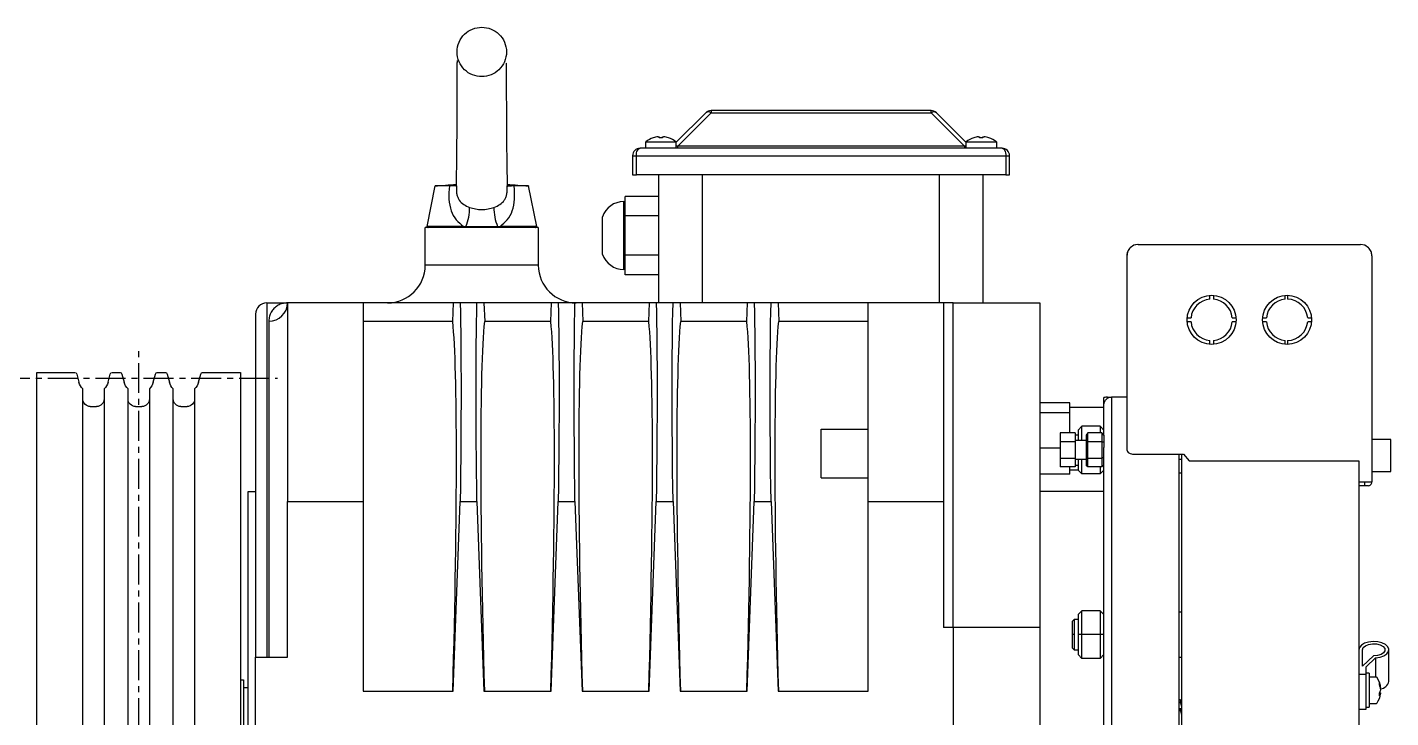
# Model space of a CAD drawing. Header units: millimetres. Extents: x 36 to 5601, y -1400 to 1707.
# Drawn here: x 1148.3 to 1510, y 717.3 to 900.4 of the extents above; entities that cross this region are included whole.
import ezdxf

# ---------------------------------------------------------------- set-up
doc = ezdxf.new("R2010")
doc.units = ezdxf.units.MM
doc.header["$LTSCALE"] = 2
doc.linetypes.add('CENTER8', pattern=[6.35, 3.96875, -0.79375, 0.79375, -0.79375])
doc.layers.add('3中心线层', color=1, linetype='CENTER8')

# ---------------------------------------------------------------- blocks, each defined once
blk = doc.blocks.new('3')
for p, q in [((4531.55, 1449.43), (4521.48, 1449.43)), ((4521.48, 1449.43), (4521.48, 1327.93)), ((4532.62, 1446.89), (4532.04, 1449.06)), ((4540.92, 1449.06), (4540.34, 1446.89)), ((4543.55, 1449.43), (4541.41, 1449.43)), ((4544.62, 1446.89), (4544.04, 1449.06)), ((4552.92, 1449.06), (4552.34, 1446.89)), ((4555.55, 1449.43), (4553.41, 1449.43)), ((4556.62, 1446.89), (4556.04, 1449.06)), ((4564.92, 1449.06), (4564.34, 1446.89)), ((4575.48, 1449.43), (4565.4, 1449.43)), ((4575.48, 1206.43), (4575.48, 1449.43)), ((4533.65, 1445.1), (4533.65, 1327.93)), ((4539.31, 1327.93), (4539.31, 1445.1)), ((4545.65, 1445.1), (4545.65, 1327.93)), ((4551.31, 1327.93), (4551.31, 1445.1)), ((4557.65, 1445.1), (4557.65, 1327.93)), ((4563.31, 1327.93), (4563.31, 1445.1)), ((4537.31, 1440.43), (4535.65, 1440.43)), ((4549.31, 1440.43), (4547.65, 1440.43)), ((4561.31, 1440.43), (4559.65, 1440.43)), ((4521.48, 1327.93), (4521.48, 1206.43)), ((4533.65, 1327.93), (4533.65, 1210.76)), ((4539.31, 1210.76), (4539.31, 1327.93)), ((4545.65, 1327.93), (4545.65, 1210.76)), ((4551.31, 1210.76), (4551.31, 1327.93)), ((4557.65, 1327.93), (4557.65, 1210.76)), ((4563.31, 1210.76), (4563.31, 1327.93)), ((4535.65, 1215.43), (4537.31, 1215.43)), ((4547.65, 1215.43), (4549.31, 1215.43)), ((4559.65, 1215.43), (4561.31, 1215.43)), ((4532.04, 1206.8), (4532.62, 1208.96)), ((4540.34, 1208.96), (4540.92, 1206.8)), ((4544.04, 1206.8), (4544.62, 1208.96)), ((4552.34, 1208.96), (4552.92, 1206.8)), ((4556.04, 1206.8), (4556.62, 1208.96)), ((4564.34, 1208.96), (4564.92, 1206.8)), ((4521.48, 1206.43), (4531.55, 1206.43)), ((4541.41, 1206.43), (4543.55, 1206.43)), ((4553.41, 1206.43), (4555.55, 1206.43)), ((4575.48, 1206.43), (4565.4, 1206.43))]:
    blk.add_line(p, q)
for centre, radius, start, end in [((4531.55, 1448.93), 0.5, 15, 90), ((4536.48, 1447.93), 4, 195, 225), ((4536.48, 1447.93), 4, 315, 345), ((4541.41, 1448.93), 0.5, 90, 165), ((4543.55, 1448.93), 0.5, 15, 90), ((4548.48, 1447.93), 4, 195, 225), ((4548.48, 1447.93), 4, 315, 345), ((4553.41, 1448.93), 0.5, 90, 165), ((4555.55, 1448.93), 0.5, 15, 90), ((4560.48, 1447.93), 4, 195, 225), ((4560.48, 1447.93), 4, 315, 345), ((4565.41, 1448.93), 0.5, 90, 165), ((4535.65, 1442.43), 2, 180, 270), ((4537.31, 1442.43), 2, 270, 0), ((4547.65, 1442.43), 2, 180, 270), ((4549.31, 1442.43), 2, 270, 0), ((4559.65, 1442.43), 2, 180, 270), ((4561.31, 1442.43), 2, 270, 0), ((4535.65, 1213.43), 2, 90, 180), ((4537.31, 1213.43), 2, 0, 90), ((4547.65, 1213.43), 2, 90, 180), ((4549.31, 1213.43), 2, 0, 90), ((4559.65, 1213.43), 2, 90, 180), ((4561.31, 1213.43), 2, 0, 90), ((4536.48, 1207.93), 4, 135, 165), ((4536.48, 1207.93), 4, 15, 45), ((4548.48, 1207.93), 4, 135, 165), ((4548.48, 1207.93), 4, 15, 45), ((4560.48, 1207.93), 4, 135, 165), ((4560.48, 1207.93), 4, 15, 45), ((4531.55, 1206.93), 0.5, 270, 345), ((4541.41, 1206.93), 0.5, 195, 270), ((4543.55, 1206.93), 0.5, 270, 345), ((4553.41, 1206.93), 0.5, 195, 270), ((4555.55, 1206.93), 0.5, 270, 345), ((4565.41, 1206.93), 0.5, 195, 270)]:
    blk.add_arc(centre, radius, start, end)
at = {"layer": '3中心线层'}
for p, q in [((4548.48, 1215.43), (4548.48, 1455.63)), ((4585.32, 1447.93), (4511.64, 1447.93)), ((4585.32, 1447.93), (4511.64, 1447.93)), ((4585.32, 1207.93), (4511.64, 1207.93)), ((4585.32, 1207.93), (4511.64, 1207.93))]:
    blk.add_line(p, q, dxfattribs=at)

msp = doc.modelspace()

# ---------------------------------------------------------------- linework, layer by layer
for p, q in [((1328.30603, 877.71325), (1320.39182, 869.79904)), ((1320.89181, 868.88482), (1329.72024, 877.71325)), ((1388.06338, 878.29905), (1329.72024, 878.29905)), ((1329.72024, 878.29905), (1329.72024, 877.71325)), ((1329.72024, 877.71325), (1388.06338, 877.71325)), ((1388.06338, 877.71325), (1388.06338, 878.29905)), ((1388.06338, 877.71325), (1396.89181, 868.88482)), ((1397.39181, 869.79904), (1389.47761, 877.71325)), ((1406.89182, 868.29904), (1310.89182, 868.29904)), ((1312.3918, 868.29904), (1312.3918, 870.02251)), ((1312.3918, 870.02251), (1320.39182, 870.02251)), ((1315.95181, 871.34177), (1315.95181, 871.06559)), ((1316.83181, 871.06559), (1316.83181, 871.34177)), ((1320.39182, 870.02251), (1320.39182, 868.29904)), ((1396.89181, 868.88482), (1320.89181, 868.88482)), ((1320.89181, 868.29904), (1320.89181, 868.88482)), ((1396.89181, 868.88482), (1396.89181, 868.29904)), ((1397.39181, 868.29904), (1397.39181, 870.02251)), ((1397.39181, 870.02251), (1405.39181, 870.02251)), ((1400.95181, 871.34177), (1400.95181, 871.06559)), ((1401.83182, 871.06559), (1401.83182, 871.34177)), ((1405.39181, 870.02251), (1405.39181, 868.29904)), ((1308.89181, 866.29904), (1309.8918, 866.29904)), ((1308.89181, 866.29904), (1308.89181, 861.29904)), ((1309.8918, 866.29904), (1407.89181, 866.29904)), ((1309.8918, 861.29904), (1309.8918, 866.29904)), ((1407.89181, 866.29904), (1408.89181, 866.29904)), ((1407.89181, 866.29904), (1407.89181, 861.29904)), ((1408.89181, 861.29904), (1408.89181, 866.29904)), ((1308.89181, 861.29904), (1309.8918, 861.29904)), ((1407.89181, 861.29904), (1309.8918, 861.29904)), ((1315.89181, 827.29905), (1315.89181, 861.29904)), ((1327.47759, 827.29905), (1327.47759, 861.29904)), ((1390.30602, 827.29905), (1390.30602, 861.29904)), ((1401.89181, 827.29905), (1401.89181, 861.29904)), ((1407.89181, 861.29904), (1408.89181, 861.29904)), ((1254.40161, 847.59807), (1256.54708, 858.32538)), ((1262.15543, 858.29904), (1262.1222, 858.29919)), ((1262.15543, 858.29904), (1262.14702, 857.29108)), ((1275.63758, 857.16172), (1275.62822, 858.29904)), ((1281.23654, 858.32538), (1283.38201, 847.59807)), ((1281.24182, 858.29904), (1281.30887, 858.2936)), ((1306.54867, 854.1578), (1306.89181, 854.1578)), ((1306.54867, 836.15779), (1306.54867, 854.1578)), ((1315.89181, 855.5501), (1306.89181, 855.5501)), ((1306.89181, 852.95202), (1306.89181, 855.5501)), ((1300.89183, 840.1578), (1300.89183, 850.15779)), ((1306.89181, 850.35395), (1306.89181, 852.95202)), ((1315.89181, 850.35395), (1306.89181, 850.35395)), ((1306.89181, 845.15779), (1306.89181, 850.35395)), ((1253.89181, 837.29904), (1253.89181, 847.29905)), ((1283.89181, 847.29905), (1253.89181, 847.29905)), ((1264.05488, 847.59807), (1254.40161, 847.59807)), ((1264.05488, 847.59807), (1264.68537, 847.58612)), ((1264.76292, 847.29905), (1264.13671, 847.29905)), ((1273.64643, 847.29905), (1273.02028, 847.29905)), ((1273.09785, 847.58612), (1273.72823, 847.59807)), ((1283.38201, 847.59807), (1273.72823, 847.59807)), ((1283.89181, 847.29905), (1283.89181, 837.29904)), ((1306.89181, 839.96164), (1306.89181, 845.15779)), ((1442.99179, 842.79904), (1441.85346, 842.57469)), ((1442.82168, 842.7463), (1442.27036, 842.66806)), ((1442.99179, 842.79904), (1501.9918, 842.79904)), ((1503.13103, 842.57431), (1501.9918, 842.79904)), ((1315.89181, 839.96164), (1306.89181, 839.96164)), ((1306.89181, 837.36356), (1306.89181, 839.96164)), ((1439.9918, 839.79905), (1439.9918, 788.33493)), ((1441.85346, 842.57469), (1440.88047, 841.93033)), ((1504.10425, 841.92918), (1503.13103, 842.57431)), ((1504.9918, 839.79905), (1504.9918, 779.79904)), ((1268.89182, 837.29904), (1253.89181, 837.29904)), ((1283.89181, 837.29904), (1268.89182, 837.29904)), ((1306.89181, 836.15779), (1306.54867, 836.15779)), ((1306.89181, 834.76549), (1306.89181, 837.36356)), ((1315.89181, 834.76549), (1306.89181, 834.76549)), ((1461.99181, 828.27626), (1461.99181, 829.27978)), ((1462.9918, 829.27978), (1462.9918, 828.27626)), ((1481.99179, 828.27626), (1481.99179, 829.27978)), ((1482.56704, 829.2986), (1482.63266, 828.29724)), ((1211.89181, 827.29905), (1217.3918, 827.29905)), ((1211.89181, 827.29905), (1211.89181, 733.29904)), ((1237.39181, 827.29905), (1217.3918, 827.29905)), ((1217.3918, 827.29905), (1217.3918, 774.62029)), ((1237.39181, 827.29905), (1237.39181, 774.62029)), ((1261.30376, 827.29905), (1237.39181, 827.29905)), ((1261.30376, 827.29905), (1261.11932, 822.32126)), ((1263.16858, 827.29905), (1261.30376, 827.29905)), ((1267.61506, 827.29905), (1263.16858, 827.29905)), ((1269.47985, 827.29905), (1267.61506, 827.29905)), ((1269.47985, 827.29905), (1269.66433, 822.32126)), ((1287.30379, 827.29905), (1269.47985, 827.29905)), ((1287.30379, 827.29905), (1287.11931, 822.32126)), ((1289.16858, 827.29905), (1287.30379, 827.29905)), ((1293.61505, 827.29905), (1289.16858, 827.29905)), ((1295.47985, 827.29905), (1293.61505, 827.29905)), ((1295.47985, 827.29905), (1295.66432, 822.32126)), ((1313.30378, 827.29905), (1295.47985, 827.29905)), ((1313.30378, 827.29905), (1313.1193, 822.32126)), ((1315.16857, 827.29905), (1313.30378, 827.29905)), ((1319.61505, 827.29905), (1315.16857, 827.29905)), ((1321.47978, 827.29905), (1319.61505, 827.29905)), ((1327.47759, 827.29905), (1321.47978, 827.29905)), ((1321.47984, 827.29905), (1321.66431, 822.32126)), ((1339.52613, 827.29905), (1327.47759, 827.29905)), ((1339.30377, 827.29905), (1339.11931, 822.32126)), ((1341.16858, 827.29905), (1339.52613, 827.29905)), ((1345.61506, 827.29905), (1341.16858, 827.29905)), ((1347.25751, 827.29905), (1345.61506, 827.29905)), ((1371.39181, 827.29905), (1347.25751, 827.29905)), ((1347.47985, 827.29905), (1347.66432, 822.32126)), ((1391.39181, 827.29905), (1371.39181, 827.29905)), ((1371.39181, 774.62029), (1371.39181, 827.29905)), ((1393.89181, 827.29905), (1391.39181, 827.29905)), ((1391.39181, 827.29905), (1391.39181, 774.62029)), ((1393.89181, 827.29905), (1416.89181, 827.29905)), ((1393.89181, 741.15069), (1393.89181, 827.29905)), ((1416.89181, 827.29905), (1416.89181, 687.29904)), ((1212.39181, 822.47146), (1212.39181, 733.29904)), ((1261.11932, 822.32126), (1237.39181, 822.32126)), ((1287.11931, 822.32126), (1269.66433, 822.32126)), ((1313.1193, 822.32126), (1295.66432, 822.32126)), ((1339.11931, 822.32126), (1321.66431, 822.32126)), ((1371.39181, 822.32126), (1347.66432, 822.32126)), ((1456.01105, 823.29905), (1457.01459, 823.29905)), ((1457.01459, 822.29905), (1456.01105, 822.29905)), ((1467.96903, 823.29905), (1468.97253, 823.29905)), ((1468.97253, 822.29905), (1467.96903, 822.29905)), ((1476.01106, 823.29905), (1477.01457, 823.29905)), ((1477.01457, 822.29905), (1476.01106, 822.29905)), ((1487.96904, 823.29905), (1488.97254, 823.29905)), ((1488.97254, 822.29905), (1487.96904, 822.29905)), ((1461.99181, 816.3183), (1461.99181, 817.32182)), ((1462.9918, 817.32182), (1462.9918, 816.3183)), ((1481.99179, 816.3183), (1481.99179, 817.32182)), ((1482.63266, 817.30084), (1482.56704, 816.29948)), ((1424.8918, 800.77956), (1416.89181, 800.77956)), ((1424.8918, 798.23926), (1424.8918, 800.77956)), ((1433.8918, 799.54904), (1424.8918, 799.54904)), ((1433.8918, 800.18837), (1433.8918, 802.1903)), ((1433.8918, 792.24952), (1433.8918, 800.18837)), ((1434.89179, 802.02673), (1434.89179, 802.29469)), ((1434.89179, 802.29469), (1435.8918, 802.29469)), ((1435.8918, 802.29469), (1435.8918, 572.30339)), ((1439.9918, 802.29469), (1435.8918, 802.29469)), ((1416.89181, 798.23926), (1424.8918, 798.23926)), ((1424.8918, 792.79904), (1424.8918, 798.23926)), ((1358.89181, 793.79399), (1371.39181, 793.79399)), ((1358.89181, 780.85054), (1358.89181, 793.79399)), ((1422.29181, 792.79904), (1422.29181, 790.54904)), ((1426.29179, 792.79904), (1422.29181, 792.79904)), ((1426.29179, 792.79904), (1426.29179, 790.54904)), ((1427.0918, 792.24952), (1426.29179, 792.24952)), ((1428.09179, 794.54986), (1427.0918, 793.54986)), ((1427.0918, 793.54986), (1427.0918, 790.79904)), ((1428.09179, 790.79904), (1428.09179, 794.54986)), ((1432.89181, 794.54986), (1428.09179, 794.54986)), ((1429.69179, 792.79904), (1429.19179, 792.22169)), ((1429.19179, 792.22169), (1429.19179, 790.26037)), ((1429.69179, 790.54904), (1429.69179, 792.79904)), ((1433.39181, 792.79904), (1429.69179, 792.79904)), ((1432.89181, 794.54986), (1432.89181, 792.79904)), ((1432.89181, 794.54986), (1433.8918, 793.54986)), ((1433.39181, 792.79904), (1433.39181, 790.54904)), ((1433.8918, 792.22169), (1433.39181, 792.79904)), ((1433.8918, 792.22169), (1433.8918, 790.26037)), ((1422.29181, 788.75875), (1416.89181, 788.75875)), ((1422.29181, 790.54904), (1422.29181, 786.04905)), ((1422.29181, 790.54904), (1426.29179, 790.54904)), ((1429.19179, 790.79904), (1426.29179, 790.79904)), ((1426.29179, 790.54904), (1426.29179, 786.04905)), ((1429.19179, 790.26037), (1429.69179, 790.54904)), ((1429.19179, 790.26037), (1429.19179, 786.33772)), ((1429.69179, 786.04905), (1429.69179, 790.54904)), ((1429.69179, 790.54904), (1433.39181, 790.54904)), ((1433.39181, 790.54904), (1433.39181, 786.04905)), ((1433.8918, 790.26037), (1433.39181, 790.54904)), ((1433.90903, 790.79904), (1433.8918, 790.79904)), ((1433.8918, 790.26037), (1433.8918, 788.93036)), ((1433.8918, 574.40972), (1433.8918, 788.93036)), ((1509.99179, 791.04904), (1504.9918, 791.04904)), ((1509.99179, 786.79904), (1509.99179, 791.04904)), ((1426.29179, 786.04905), (1422.29181, 786.04905)), ((1422.29181, 786.04905), (1422.29181, 783.79904)), ((1426.29179, 786.04905), (1426.29179, 783.79904)), ((1426.29179, 785.79904), (1429.19179, 785.79904)), ((1427.0918, 785.79904), (1427.0918, 782.94919)), ((1428.09179, 781.94919), (1428.09179, 785.79904)), ((1429.69179, 786.04905), (1429.19179, 786.33772)), ((1429.19179, 786.33772), (1429.19179, 784.37639)), ((1433.39181, 786.04905), (1429.69179, 786.04905)), ((1429.69179, 783.79904), (1429.69179, 786.04905)), ((1433.8918, 786.33772), (1433.39181, 786.04905)), ((1433.39181, 786.04905), (1433.39181, 783.79904)), ((1441.9918, 787.1602), (1454.99178, 787.1602)), ((1453.89181, 572.30339), (1453.89181, 787.1602)), ((1453.89181, 785.79904), (1454.49179, 785.79904)), ((1454.49179, 787.1602), (1454.49179, 572.29904)), ((1454.99178, 787.1602), (1456.49179, 785.40613)), ((1456.49179, 785.40613), (1501.49181, 785.40613)), ((1501.49181, 785.40613), (1501.49181, 783.05394)), ((1509.99179, 782.54905), (1509.99179, 786.79904)), ((1424.8918, 781.81852), (1416.89181, 781.81852)), ((1426.29179, 783.79904), (1422.29181, 783.79904)), ((1424.8918, 781.81852), (1424.8918, 783.79904)), ((1424.8918, 783.04904), (1427.0918, 783.04904)), ((1426.29179, 784.24953), (1427.0918, 784.24953)), ((1428.09179, 781.94919), (1427.0918, 782.94919)), ((1432.89181, 781.94919), (1428.09179, 781.94919)), ((1429.69179, 783.79904), (1429.19179, 784.37639)), ((1433.39181, 783.79904), (1429.69179, 783.79904)), ((1432.89181, 783.79904), (1432.89181, 781.94919)), ((1433.8918, 782.94919), (1432.89181, 781.94919)), ((1433.39181, 783.79904), (1433.8918, 784.37639)), ((1453.89181, 782.24952), (1454.49179, 782.24952)), ((1501.49181, 783.05394), (1501.49181, 687.29904)), ((1504.9918, 782.54905), (1509.99179, 782.54905)), ((1358.89181, 780.85054), (1371.39181, 780.85054)), ((1501.49181, 779.79904), (1502.99179, 779.79904)), ((1502.99179, 778.79904), (1501.49181, 778.79904)), ((1502.99179, 779.79904), (1504.9918, 779.79904)), ((1502.99179, 779.79904), (1502.99179, 778.79904)), ((1503.36, 778.79904), (1502.99179, 778.79904)), ((1206.89182, 777.29905), (1208.89182, 777.29905)), ((1206.89182, 687.29904), (1206.89182, 777.29905)), ((1217.3918, 774.62029), (1237.39181, 774.62029)), ((1217.3918, 733.29904), (1217.3918, 774.62029)), ((1237.39181, 774.62029), (1237.39181, 724.29904)), ((1261.30376, 724.29904), (1263.16858, 774.62029)), ((1263.16858, 774.62029), (1267.61506, 774.62029)), ((1267.61506, 774.62029), (1269.47985, 724.29904)), ((1287.30379, 724.29904), (1289.16858, 774.62029)), ((1289.16858, 774.62029), (1293.61505, 774.62029)), ((1293.61505, 774.62029), (1295.47985, 724.29904)), ((1313.30378, 724.29904), (1315.16857, 774.62029)), ((1315.16857, 774.62029), (1319.61505, 774.62029)), ((1319.61505, 774.62029), (1321.47984, 724.29904)), ((1339.30377, 724.29904), (1341.16858, 774.62029)), ((1341.16858, 774.62029), (1345.61506, 774.62029)), ((1345.61506, 774.62029), (1347.47985, 724.29904)), ((1371.39181, 774.62029), (1391.39181, 774.62029)), ((1371.39181, 724.29904), (1371.39181, 774.62029)), ((1391.39181, 774.62029), (1391.39181, 741.15069)), ((1433.8918, 777.29905), (1416.89181, 777.29905)), ((1428.09179, 745.59938), (1427.0918, 744.59938)), ((1428.09179, 739.29904), (1428.09179, 745.59938)), ((1432.89181, 745.59938), (1428.09179, 745.59938)), ((1432.89181, 745.59938), (1432.89181, 739.29904)), ((1432.89181, 745.59938), (1433.8918, 744.59938)), ((1454.49179, 745.29904), (1453.89181, 745.29904)), ((1425.9918, 743.29904), (1425.49181, 742.79904)), ((1425.49181, 742.79904), (1425.49181, 739.29904)), ((1427.0918, 743.29904), (1425.9918, 743.29904)), ((1425.9918, 743.29904), (1425.9918, 739.29904)), ((1427.0918, 744.59938), (1427.0918, 739.29904)), ((1393.89181, 741.15069), (1391.39181, 741.15069)), ((1416.89181, 741.15069), (1393.89181, 741.15069)), ((1393.89181, 741.15069), (1393.89181, 633.44739)), ((1425.49181, 739.29904), (1425.49181, 735.79904)), ((1425.9918, 739.29904), (1425.49181, 739.29904)), ((1425.9918, 739.29904), (1425.9918, 735.29904)), ((1427.0918, 739.29904), (1427.0918, 733.99871)), ((1428.09179, 739.29904), (1427.0918, 739.29904)), ((1428.09179, 732.99871), (1428.09179, 739.29904)), ((1432.89181, 739.29904), (1428.09179, 739.29904)), ((1432.89181, 739.29904), (1432.89181, 732.99871)), ((1433.8918, 739.29904), (1432.89181, 739.29904)), ((1425.49181, 735.79904), (1425.9918, 735.29904)), ((1425.9918, 735.29904), (1427.0918, 735.29904)), ((1502.4918, 730.89327), (1502.4918, 735.26715)), ((1509.4918, 726.88045), (1509.4918, 735.26715)), ((1208.89182, 733.29904), (1217.3918, 733.29904)), ((1208.89182, 641.29904), (1208.89182, 733.29904)), ((1428.09179, 732.99871), (1427.0918, 733.99871)), ((1432.89181, 732.99871), (1428.09179, 732.99871)), ((1433.8918, 733.99871), (1432.89181, 732.99871)), ((1453.89181, 733.29904), (1454.49179, 733.29904)), ((1505.3972, 733.63405), (1502.4918, 730.89327)), ((1503.49179, 730.74733), (1505.99181, 733.10569)), ((1503.49179, 728.73149), (1503.49179, 730.74733)), ((1505.99181, 733.10569), (1505.99181, 728.03814)), ((1204.89181, 727.29904), (1205.69183, 727.29904)), ((1205.69183, 727.29904), (1205.69183, 687.29904)), ((1503.49179, 728.73149), (1501.49181, 728.73149)), ((1504.2918, 729.03813), (1503.49179, 729.03813)), ((1503.49179, 719.53814), (1503.49179, 728.73149)), ((1504.2918, 729.03813), (1504.2918, 728.31215)), ((1504.2918, 728.31215), (1504.2918, 720.03813)), ((1506.10879, 728.03814), (1504.2918, 728.03814)), ((1205.69183, 725.29904), (1206.89182, 725.29904)), ((1237.39181, 724.29904), (1261.30376, 724.29904)), ((1269.47985, 724.29904), (1287.30379, 724.29904)), ((1295.47985, 724.29904), (1313.30378, 724.29904)), ((1321.47984, 724.29904), (1339.30377, 724.29904)), ((1347.47985, 724.29904), (1371.39181, 724.29904)), ((1507.02876, 723.84648), (1507.34999, 723.84648)), ((1507.2594, 725.22979), (1507.34999, 725.22979)), ((1454.18602, 722.03894), (1453.89181, 722.03894)), ((1454.18602, 722.03084), (1453.89181, 722.03084)), ((1453.89181, 721.5098), (1454.18602, 721.5098)), ((1454.18602, 721.21717), (1453.89181, 721.21717)), ((1454.49179, 720.89776), (1454.18602, 722.03894)), ((1454.18602, 722.03084), (1454.18602, 722.03894)), ((1454.18602, 722.03084), (1454.49179, 720.87665)), ((1454.18602, 721.21717), (1454.18602, 721.5098)), ((1454.49179, 720.43428), (1454.18602, 721.5098)), ((1454.18602, 721.21717), (1454.49179, 720.02861)), ((1503.49179, 720.03813), (1504.2918, 720.03813)), ((1504.2918, 721.03814), (1506.10879, 721.03814)), ((1453.89181, 719.67406), (1454.18602, 719.67406)), ((1454.18602, 719.10003), (1453.89181, 719.10003)), ((1454.18602, 719.10003), (1454.18602, 719.67406)), ((1454.49179, 718.71848), (1454.18602, 719.67406)), ((1454.18602, 719.10003), (1454.49179, 717.9228)), ((1501.49181, 719.53814), (1503.49179, 719.53814))]:
    msp.add_line(p, q)
at = {"flags": 128}
for points in [[(1264.05488, 847.59807), (1264.0533, 847.54314), (1264.05574, 847.48848), (1264.06215, 847.43679), (1264.07219, 847.39054), (1264.08533, 847.35202), (1264.10101, 847.32307), (1264.11841, 847.30513), (1264.13671, 847.29905)], [(1264.76292, 847.29905), (1264.7462, 847.3048), (1264.73023, 847.32179), (1264.7158, 847.34925), (1264.70349, 847.38589), (1264.69396, 847.43006), (1264.68758, 847.47969), (1264.68469, 847.53252), (1264.68537, 847.58612)], [(1273.09785, 847.58612), (1273.09854, 847.53252), (1273.09562, 847.47969), (1273.08927, 847.43006), (1273.0797, 847.38589), (1273.06743, 847.34925), (1273.05297, 847.32179), (1273.03703, 847.3048), (1273.02028, 847.29905)], [(1273.72823, 847.59807), (1273.72984, 847.54314), (1273.72737, 847.48848), (1273.72099, 847.43679), (1273.71095, 847.39054), (1273.69778, 847.35202), (1273.68213, 847.32307), (1273.66472, 847.30513), (1273.64643, 847.29905)], [(1505.99181, 733.10569), (1507.1634, 733.28795), (1508.1799, 733.65387), (1508.94695, 734.16948), (1509.39342, 734.78694), (1509.47785, 735.44897), (1509.1924, 736.09412), (1508.5636, 736.66254), (1507.64978, 737.10148), (1506.53568, 737.37022), (1505.32475, 737.44381), (1504.12932, 737.31543), (1503.06028, 736.997), (1502.2169, 736.51805), (1501.67739, 735.92303), (1501.49181, 735.26715)], [(1502.4918, 735.26715), (1502.68933, 735.85026), (1503.25596, 736.35656), (1504.11701, 736.71941), (1505.15911, 736.89099), (1506.24501, 736.84873), (1507.23174, 736.59819), (1507.98934, 736.17236), (1508.41802, 735.62732), (1508.46132, 735.03484), (1508.11356, 734.47296), (1507.42054, 734.01568), (1506.47351, 733.7232), (1505.3972, 733.63405)], [(1507.32115, 723.6201), (1507.33083, 723.68598), (1507.34999, 723.84648)]]:
    msp.add_lwpolyline(points, dxfattribs=at)
for centre in [(1462.4918, 822.79904), (1482.4918, 822.79904)]:
    msp.add_circle(centre, 6.5)
for centre, radius, start, end in [((1329.72024, 876.29904), 2, 90, 135), ((1329.01314, 876.69802), 1.23722, 55.1431343, 124.8568657), ((1388.77049, 876.698), 1.23724, 55.1433713, 124.8566287), ((1388.06339, 876.29904), 2, 45, 90), ((1310.89181, 866.29904), 2, 90, 180), ((1316.39181, 864.89904), 6.5, 108.0602081, 127.9798724), ((1309.04122, 867.98674), 6.1667, 29.9518394, 30.0935142), ((1316.39181, 864.89904), 6.48509, 96.5521722, 108.0323524), ((1316.39181, 863.74472), 7.33408, 86.5605263, 93.4394737), ((1316.39181, 864.89904), 6.48509, 71.9676476, 83.4478278), ((1323.7424, 867.98674), 6.1667, 149.9064858, 150.0481606), ((1316.39181, 864.89904), 6.5, 52.0201276, 71.9397919), ((1401.39181, 864.89904), 6.5, 108.0602081, 127.9798724), ((1394.04123, 867.98674), 6.1667, 29.9518394, 30.0935142), ((1401.39181, 864.89904), 6.48509, 96.5521722, 108.0323524), ((1401.39182, 863.74472), 7.33408, 86.5605263, 93.4394737), ((1401.39181, 864.89904), 6.48509, 71.9676476, 83.4478278), ((1401.95995, 871.90454), 1.666, 329.7637486, 330.2879027), ((1401.39181, 864.89904), 6.5, 52.0201276, 71.9397919), ((1406.89181, 866.29904), 2, 0, 90), ((1306.54867, 848.15779), 6, 90, 160.5287794), ((1253.39693, 852.38512), 12.26618, 336.9684292, 1.1414058), ((1284.385, 852.38674), 12.26563, 178.8674997, 203.0408993), ((1254.64676, 847.54904), 0.25, 168.6900675, 270), ((1283.13686, 847.54904), 0.25, 270, 11.3099325), ((1306.54867, 842.15779), 6, 199.4712206, 270), ((1243.89181, 837.29904), 10, 270, 0), ((1293.89181, 837.29904), 10, 180, 270), ((1462.4918, 822.79904), 5.5, 95.2159086, 174.7840914), ((1462.4918, 822.79904), 5.5, 5.2159086, 84.7840914), ((1482.4918, 822.79904), 5.5, 95.2159086, 174.7840914), ((1482.4918, 822.79904), 5.5, 5.2159086, 88.5324762), ((1211.89181, 824.29904), 3, 90, 180), ((1212.47657, 827.38674), 4.91601, 269.0120422, 358.9778711), ((1462.4918, 822.79904), 5.5, 185.2159086, 264.7840914), ((1462.4918, 822.79904), 5.5, 275.2159086, 354.7840914), ((1482.4918, 822.79904), 5.5, 185.2159086, 264.7840914), ((1482.4918, 822.79904), 5.5, 271.4675238, 354.7840914), ((1503.9918, 779.79904), 1, 270, 0.0000003), ((1506.10879, 727.73814), 0.3, 34.1529128, 89.9999999), ((1501.3918, 724.53814), 6, 8.8012003, 34.1529153), ((1501.3918, 724.53814), 6, 325.8470847, 351.1987997), ((1503.03868, 724.7918), 4.33351, 5.8007776, 23.0396228), ((1505.36144, 726.21548), 1.6872, 350.7115928, 9.2884072), ((1503.03873, 724.24717), 4.33346, 5.8007358, 23.0397464), ((1505.29983, 725.02439), 2.07804, 326.1935259, 350.6043999), ((1503.06569, 723.44886), 3.98296, 353.9565715, 6.0434285), ((1505.29983, 724.18572), 2.07804, 326.1935259, 350.6043999), ((1507.06774, 727.4106), 2.48135, 275.750036, 347.6633621), ((1506.10879, 721.33814), 0.3, 270.0000001, 325.8470872)]:
    msp.add_arc(centre, radius, start, end)
at = {"extrusion": (0, 0, -1)}
for centre, major_axis, ratio, start_param, end_param in [((1310.89181, 866.29904), (0, 2), 0.5, 4.71238898, 6.283185307), ((1323.72024, 870.29904), (-4.3171, -1.56301), 0.109552401, 5.465756019, 5.631470432), ((1394.06339, 870.29904), (-4.3171, 1.56301), 0.109552401, 3.793307529, 3.959021942), ((1406.89181, 866.29904), (0, 2), 0.5, 0, 1.570796327), ((1254.74453, 687.29904), (6.12294, 164.99984), 0.037007005, 0.556307346, 1.011742413), ((1276.0391, 687.29904), (-6.12294, 164.99984), 0.037007005, 5.271442894, 5.726877962), ((1280.74453, 687.29904), (6.12294, 164.99984), 0.037007005, 0.556307346, 1.011742413), ((1302.0391, 687.29904), (-6.12294, 164.99984), 0.037007005, 5.271442894, 5.726877962), ((1306.74453, 687.29904), (6.12294, 164.99984), 0.037007005, 0.556307346, 1.011742413), ((1328.0391, 687.29904), (-6.12294, 164.99984), 0.037007005, 5.271442894, 5.726877962), ((1332.74453, 687.29904), (6.12294, 164.99984), 0.037007005, 0.556307346, 1.011742413), ((1354.0391, 687.29904), (-6.12294, 164.99984), 0.037007005, 5.271442894, 5.726877962), ((1254.74453, 687.29904), (5.19523, 139.99987), 0.037007005, 0.266089944, 1.301959814), ((1276.0391, 687.29904), (-5.19523, 139.99987), 0.037007005, 4.981225493, 6.017095363), ((1280.74453, 687.29904), (5.19523, 139.99987), 0.037007005, 0.266089944, 1.301959814), ((1302.0391, 687.29904), (-5.19523, 139.99987), 0.037007005, 4.981225493, 6.017095363), ((1306.74453, 687.29904), (5.19523, 139.99987), 0.037007005, 0.266089944, 1.301959814), ((1328.0391, 687.29904), (-5.19523, 139.99987), 0.037007005, 4.981225493, 6.017095363), ((1332.74453, 687.29904), (5.19523, 139.99987), 0.037007005, 0.266089944, 1.301959814), ((1354.0391, 687.29904), (-5.19523, 139.99987), 0.037007005, 4.981225493, 6.017095363)]:
    msp.add_ellipse(centre, major_axis=major_axis, ratio=ratio, start_param=start_param, end_param=end_param, dxfattribs=at)
msp.add_ellipse((1435.1418, 687.29904), major_axis=(0, 115), ratio=0.25, start_param=0.008695762, end_param=0.043491971)
for points, knots in [([(1268.89185, 887.29904), (1269.73434, 887.39467), (1271.41291, 887.58522), (1273.58334, 889.04646), (1275.07311, 891.20616), (1275.6289, 893.84988), (1275.07305, 896.48812), (1273.58344, 898.6638), (1271.41295, 900.0692), (1268.89175, 900.56466), (1266.37073, 900.06889), (1264.2003, 898.66376), (1262.71054, 896.48828), (1262.15471, 893.85007), (1262.71057, 891.20633), (1264.20018, 889.04641), (1266.37069, 887.58493), (1268.04936, 887.39457), (1268.89185, 887.29904)], [0, 0, 0, 0, 0.061462862, 0.122458055, 0.18506382, 0.249996954, 0.314926372, 0.377537728, 0.438537948, 0.500000336, 0.561462412, 0.622457605, 0.68506337, 0.749996653, 0.814926071, 0.877537427, 0.938538257, 1, 1, 1, 1]), ([(1262.14419, 858.12526), (1262.15423, 858.56962), (1262.17769, 859.60834), (1262.21415, 861.61359), (1262.25396, 864.24908), (1262.29335, 867.51354), (1262.3239, 870.75098), (1262.3451, 873.62919), (1262.36235, 876.54064), (1262.37564, 879.71018), (1262.38325, 882.83447), (1262.38569, 885.1566), (1262.38563, 886.93788), (1262.38373, 888.40624), (1262.38399, 889.71636), (1262.3906, 890.65084), (1262.41035, 891.2433), (1262.41985, 891.58751), (1262.45852, 891.59588), (1262.4724, 891.59889)], [0, 0, 0, 0, 0.046612908, 0.108959476, 0.181239026, 0.263928076, 0.356708216, 0.41403095, 0.467610692, 0.563187441, 0.643061347, 0.707173473, 0.75627326, 0.803385384, 0.857047797, 0.917167218, 0.949643263, 0.981928978, 1, 1, 1, 1]), ([(1275.30385, 890.86866), (1275.33404, 890.87609), (1275.41674, 890.89645), (1275.40065, 890.27212), (1275.40201, 889.04659), (1275.39743, 887.2402), (1275.39779, 884.73162), (1275.40314, 881.38052), (1275.41518, 877.81669), (1275.43467, 874.10187), (1275.46285, 870.35871), (1275.49916, 866.7064), (1275.54348, 863.23124), (1275.58703, 860.59047), (1275.6213, 858.90379), (1275.63436, 858.30663), (1275.63868, 858.10877)], [0, 0, 0, 0, 0.029718655, 0.081404436, 0.132431492, 0.182307217, 0.277884103, 0.369630936, 0.461547089, 0.553469731, 0.645432706, 0.737332499, 0.830434239, 0.925166397, 0.975205136, 1, 1, 1, 1]), ([(1315.65182, 871.34177), (1315.68528, 871.34524), (1315.75221, 871.35217), (1315.8418, 871.3566), (1315.90948, 871.35572), (1315.94633, 871.35027), (1315.9502, 871.34426), (1315.95181, 871.34177)], [0, 0, 0, 0, 0.213605687, 0.427284528, 0.639447351, 0.85095791, 1, 1, 1, 1]), ([(1316.83181, 871.34177), (1316.83507, 871.34524), (1316.8416, 871.35217), (1316.8927, 871.3566), (1316.96787, 871.35572), (1317.05225, 871.35027), (1317.10853, 871.34426), (1317.1318, 871.34177)], [0, 0, 0, 0, 0.2136302913, 0.4273191599, 0.639485748, 0.8509709212, 1, 1, 1, 1]), ([(1400.65181, 871.34177), (1400.68527, 871.34524), (1400.75221, 871.35217), (1400.84181, 871.3566), (1400.90949, 871.35572), (1400.94634, 871.35027), (1400.95021, 871.34426), (1400.95181, 871.34177)], [0, 0, 0, 0, 0.213630146, 0.427302342, 0.639458566, 0.850962546, 1, 1, 1, 1]), ([(1401.83182, 871.34177), (1401.83507, 871.34524), (1401.84159, 871.35217), (1401.89269, 871.3566), (1401.96787, 871.35572), (1402.05225, 871.35028), (1402.10854, 871.34426), (1402.13181, 871.34177)], [0, 0, 0, 0, 0.213619929, 0.427303696, 0.639465218, 0.85097448, 1, 1, 1, 1]), ([(1260.32506, 858.29901), (1259.76327, 858.29901), (1258.63972, 858.29901), (1257.44267, 858.29901), (1256.75111, 858.29901), (1256.44798, 858.29901), (1256.54182, 858.29901), (1256.54183, 858.29901)], [0, 0, 0, 0, 0.249993797, 0.499986474, 0.749979947, 0.99997353, 1, 1, 1, 1]), ([(1256.47483, 858.29361), (1258.35501, 858.44616), (1260.24935, 858.59986), (1262.14376, 858.75263), (1262.15793, 858.75378)], [0, 0, 0, 0, 0.992522207, 1, 1, 1, 1]), ([(1260.32506, 858.29899), (1260.22459, 857.11711), (1260.02969, 854.82409), (1260.62862, 851.73212), (1261.92192, 849.2389), (1263.36335, 848.13004), (1264.05488, 847.59807)], [0, 0, 0, 0, 0.278306435, 0.539954251, 0.779294421, 1, 1, 1, 1]), ([(1262.06927, 858.29941), (1261.97253, 858.29949), (1261.77904, 858.29964), (1261.18297, 858.29922), (1260.61123, 858.2991), (1260.32506, 858.29904)], [0, 0, 0, 0, 0.3330845574, 0.6661849066, 1, 1, 1, 1]), ([(1262.14702, 857.29108), (1262.14642, 857.24874), (1262.14105, 856.86832), (1262.24347, 856.16561), (1262.50016, 855.27586), (1263.04252, 854.27829), (1264.02609, 853.31388), (1265.11188, 852.85925), (1265.66068, 852.62946)], [0, 0, 0, 0, 0.018306743, 0.164469882, 0.304573087, 0.441936267, 0.717929688, 1, 1, 1, 1]), ([(1272.12177, 852.62916), (1272.67178, 852.85953), (1273.75755, 853.3143), (1274.74298, 854.27833), (1275.2795, 855.27513), (1275.55195, 856.16343), (1275.60867, 856.82469), (1275.63758, 857.16172)], [0, 0, 0, 0, 0.2880814188, 0.5686976102, 0.7082712303, 0.8513110571, 1, 1, 1, 1]), ([(1273.72823, 847.59807), (1274.41968, 848.12957), (1275.86026, 849.2369), (1277.15329, 851.72851), (1277.75413, 854.82023), (1277.55916, 857.11526), (1277.45859, 858.29901)], [0, 0, 0, 0, 0.220604249, 0.459607815, 0.721272246, 1, 1, 1, 1]), ([(1275.62476, 858.75387), (1275.63957, 858.75266), (1277.51181, 858.60062), (1279.38411, 858.44924), (1281.24161, 858.29905)], [0, 0, 0, 0, 0.007905917, 1, 1, 1, 1]), ([(1275.663, 858.29919), (1275.6713, 858.29927), (1275.69363, 858.29948), (1276.03339, 858.29963), (1276.40086, 858.29932), (1276.71074, 858.29924), (1276.74673, 858.29923)], [0, 0, 0, 0, 0.217626919, 0.585851169, 0.951895744, 1, 1, 1, 1]), ([(1277.45874, 858.29902), (1277.17237, 858.29902), (1276.59945, 858.29902), (1276.02999, 858.29904), (1275.69908, 858.29904), (1275.67381, 858.29904), (1275.6644, 858.29904)], [0, 0, 0, 0, 0.277914767, 0.556016516, 0.834619937, 1, 1, 1, 1]), ([(1281.24182, 858.29905), (1281.19395, 858.29905), (1281.09822, 858.29904), (1280.32346, 858.29903), (1279.14831, 858.29899), (1278.02183, 858.29898), (1277.45859, 858.29898)], [0, 0, 0, 0, 0.250000151, 0.499999314, 0.749999262, 1, 1, 1, 1]), ([(1265.66068, 852.62946), (1266.17624, 852.46709), (1267.20147, 852.1442), (1268.33053, 852.08284), (1268.89182, 852.05234)], [0, 0, 0, 0, 0.5028626097, 1, 1, 1, 1]), ([(1268.89182, 852.05234), (1269.45336, 852.08281), (1270.58203, 852.14404), (1271.60682, 852.46692), (1272.12177, 852.62916)], [0, 0, 0, 0, 0.49751668, 1, 1, 1, 1]), ([(1264.13671, 847.29905), (1263.48693, 847.29905), (1262.1638, 847.29905), (1260.33197, 847.29905), (1258.65316, 847.29905), (1257.2103, 847.29905), (1256.05676, 847.29905), (1255.23869, 847.29905), (1254.73761, 847.29905), (1254.67668, 847.29905), (1254.64676, 847.29905)], [0, 0, 0, 0, 0.11980595, 0.243955807, 0.371180261, 0.499999695, 0.62881998, 0.756044394, 0.880194217, 1, 1, 1, 1]), ([(1264.68537, 847.58612), (1265.37247, 847.57334), (1266.74549, 847.5478), (1268.8888, 847.5373), (1271.03325, 847.54771), (1272.40982, 847.57332), (1273.09785, 847.58612)], [0, 0, 0, 0, 0.249894101, 0.499361585, 0.749772948, 1, 1, 1, 1]), ([(1273.02028, 847.29905), (1271.64224, 847.29905), (1268.88964, 847.29905), (1266.13733, 847.29905), (1264.76292, 847.29905)], [0, 0, 0, 0, 0.500634012, 1, 1, 1, 1]), ([(1283.13686, 847.29905), (1283.10695, 847.29905), (1283.04605, 847.29905), (1282.54493, 847.29905), (1281.7268, 847.29905), (1280.5732, 847.29905), (1279.13024, 847.29905), (1277.45132, 847.29905), (1275.6194, 847.29905), (1274.29623, 847.29905), (1273.64643, 847.29905)], [0, 0, 0, 0, 0.119805253, 0.243955054, 0.371179684, 0.500000044, 0.628819869, 0.756045777, 0.880195548, 1, 1, 1, 1]), ([(1440.22238, 840.95243), (1440.15496, 840.76465), (1440.02142, 840.39274), (1440.00161, 839.99565), (1439.9918, 839.79905)], [0, 0, 0, 0, 0.504876698, 1, 1, 1, 1]), ([(1440.20688, 840.7848), (1440.1864, 840.73496), (1440.11541, 840.56222), (1440.05329, 840.20986), (1440.03433, 839.91885), (1440.0244, 839.76646)], [0, 0, 0, 0, 0.1619036, 0.561128655, 1, 1, 1, 1]), ([(1440.88047, 841.93033), (1440.74366, 841.78038), (1440.47773, 841.48893), (1440.30584, 841.12778), (1440.22238, 840.95243)], [0, 0, 0, 0, 0.514472073, 1, 1, 1, 1]), ([(1504.76074, 840.9536), (1504.67764, 841.12811), (1504.50607, 841.48837), (1504.24095, 841.77922), (1504.10425, 841.92918)], [0, 0, 0, 0, 0.484388912, 1, 1, 1, 1]), ([(1504.9918, 839.79905), (1504.98193, 839.99612), (1504.96202, 840.39361), (1504.82821, 840.76589), (1504.76074, 840.9536)], [0, 0, 0, 0, 0.49579082, 1, 1, 1, 1]), ([(1217.3918, 827.29905), (1217.18056, 827.29169), (1216.79761, 827.27834), (1216.23635, 827.17722), (1215.69643, 827.02502), (1215.15575, 826.80225), (1214.6467, 826.51872), (1214.17201, 826.17935), (1213.61393, 825.67266), (1213.01991, 824.89776), (1212.50803, 823.80709), (1212.42972, 822.90715), (1212.39181, 822.47146)], [0, 0, 0, 0, 0.090087006, 0.163309386, 0.241742328, 0.327080879, 0.40826003, 0.482969382, 0.564847141, 0.710035628, 0.859621565, 1, 1, 1, 1]), ([(1208.89182, 824.29904), (1208.89182, 824.22791), (1208.89182, 824.08563), (1208.89182, 822.91723), (1208.89182, 821.02688), (1208.89182, 818.2965), (1208.89182, 814.76771), (1208.89182, 810.40976), (1208.89182, 805.275), (1208.89182, 799.37751), (1208.89182, 792.78204), (1208.89182, 785.55355), (1208.89182, 777.75215), (1208.89182, 769.49527), (1208.89182, 760.82175), (1208.89182, 751.89022), (1208.89182, 742.72385), (1208.89182, 736.44073), (1208.89182, 733.29904)], [0, 0, 0, 0, 0.059906312, 0.119815752, 0.181890006, 0.243967328, 0.307575917, 0.371187736, 0.435592271, 0.500000013, 0.56440453, 0.6288123, 0.692420892, 0.75603271, 0.81810695, 0.880184297, 0.940089775, 1, 1, 1, 1]), ([(1433.8918, 800.18837), (1433.8941, 800.25856), (1433.89931, 800.418), (1433.94714, 800.69288), (1434.10394, 801.19417), (1434.4323, 801.68422), (1434.72826, 801.90483), (1434.89179, 802.02673)], [0, 0, 0, 0, 0.044560032, 0.101222279, 0.208741027, 0.562789867, 1, 1, 1, 1]), ([(1434.89179, 802.02673), (1435.09751, 802.12286), (1435.41717, 802.27222), (1435.76708, 802.28879), (1435.8918, 802.29469)], [0, 0, 0, 0, 0.643563947, 1, 1, 1, 1]), ([(1439.9918, 788.33493), (1440.02933, 788.16389), (1440.09926, 787.84515), (1440.58772, 787.46949), (1441.18218, 787.24013), (1441.66863, 787.16484), (1441.94077, 787.16093), (1441.9918, 787.1602)], [0, 0, 0, 0, 0.3018194061, 0.5624668491, 0.758169684, 0.9546531984, 1, 1, 1, 1]), ([(1503.92156, 778.79904), (1503.89274, 778.79904), (1503.83503, 778.79904), (1503.70339, 778.79904), (1503.5459, 778.79904), (1503.42238, 778.79904), (1503.36, 778.79904)], [0, 0, 0, 0, 0.250168924, 0.500724736, 0.747840075, 1, 1, 1, 1])]:
    msp.add_open_spline(points, degree=3, knots=knots)

# ---------------------------------------------------------------- block references
at = {"xscale": -1}
msp.add_blockref('3', (5726.37123, -640.62962), dxfattribs=at)

doc.saveas('drawing.dxf')
